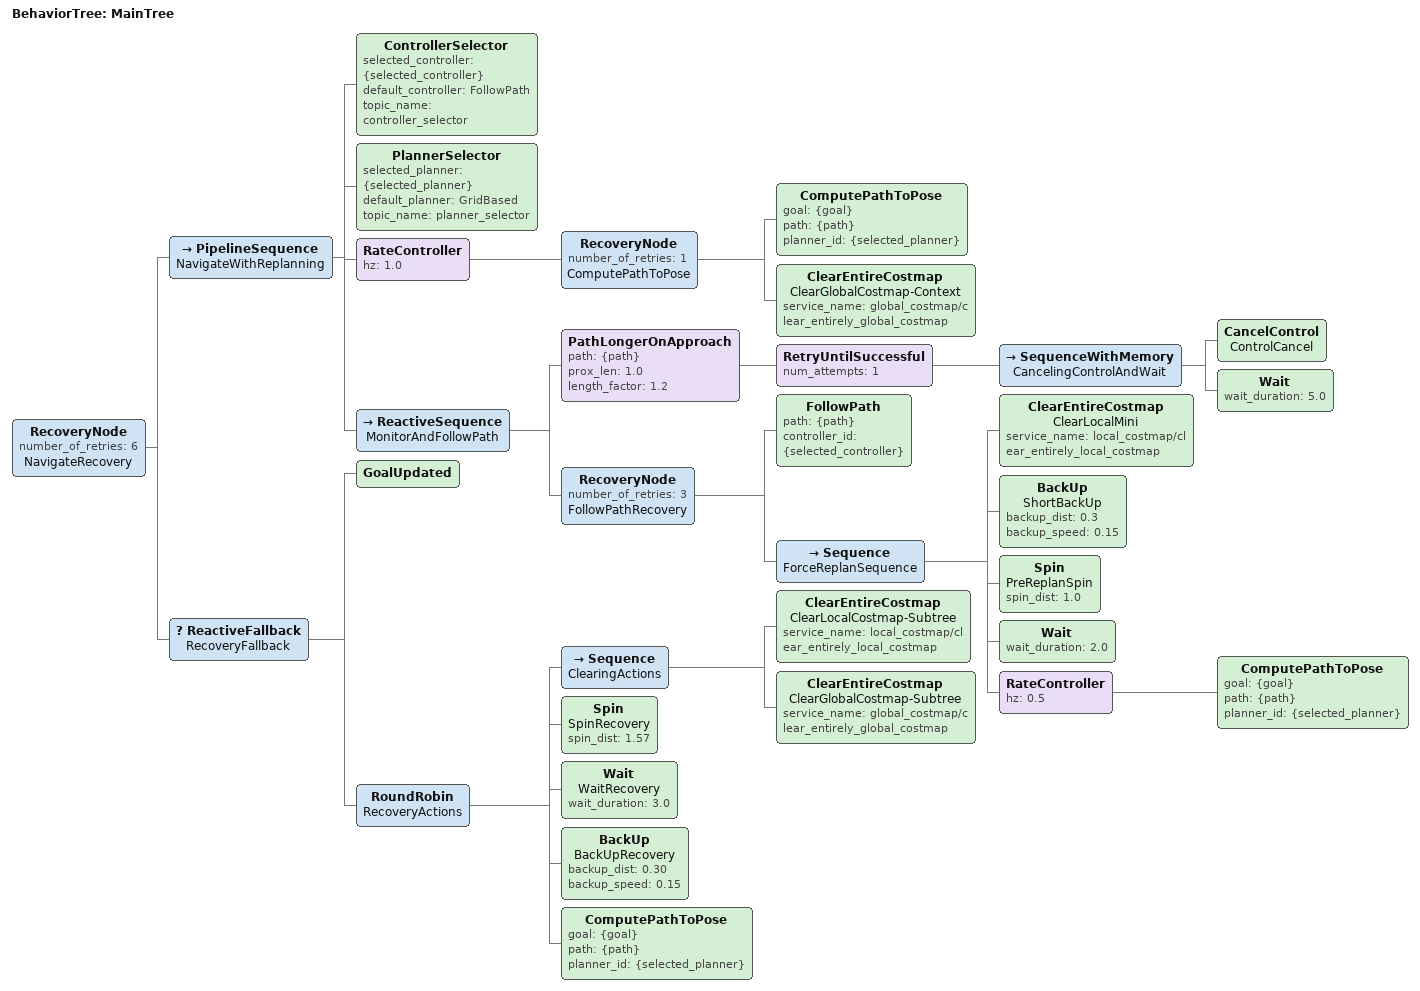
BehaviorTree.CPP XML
<root BTCPP_format="4" main_tree_to_execute="MainTree">
  <BehaviorTree ID="MainTree">

    <RecoveryNode number_of_retries="6" name="NavigateRecovery">

      <!-- MAIN TASK: Plan and Navigate -->
      <PipelineSequence name="NavigateWithReplanning">

        <ControllerSelector selected_controller="{selected_controller}"
                            default_controller="FollowPath"
                            topic_name="controller_selector"/>

        <PlannerSelector selected_planner="{selected_planner}"
                         default_planner="GridBased"
                         topic_name="planner_selector"/>

        <RateController hz="1.0">
          <RecoveryNode number_of_retries="1" name="ComputePathToPose">
            <ComputePathToPose goal="{goal}" path="{path}" planner_id="{selected_planner}"/>
            <ClearEntireCostmap name="ClearGlobalCostmap-Context"
                                service_name="global_costmap/clear_entirely_global_costmap"/>
          </RecoveryNode>
        </RateController>

        <!-- Near-goal patience logic -->
        <ReactiveSequence name="MonitorAndFollowPath">
          <PathLongerOnApproach path="{path}" prox_len="1.0" length_factor="1.2">
            <RetryUntilSuccessful num_attempts="1">
              <SequenceWithMemory name="CancelingControlAndWait">
                <CancelControl name="ControlCancel"/>
                <Wait wait_duration="5.0"/>
              </SequenceWithMemory>
            </RetryUntilSuccessful>
          </PathLongerOnApproach>

          <!-- FollowPath with local replanning -->
          <RecoveryNode number_of_retries="3" name="FollowPathRecovery">
            <FollowPath path="{path}" controller_id="{selected_controller}"/>
            <Sequence name="ForceReplanSequence">
              <ClearEntireCostmap name="ClearLocalMini"
                                  service_name="local_costmap/clear_entirely_local_costmap"/>
              <BackUp name="ShortBackUp" backup_dist="0.3" backup_speed="0.15"/>
              <Spin name="PreReplanSpin" spin_dist="1.0"/>
              <Wait wait_duration="2.0"/>
              <RateController hz="0.5">
                <ComputePathToPose goal="{goal}" path="{path}" planner_id="{selected_planner}"/>
              </RateController>
            </Sequence>
          </RecoveryNode>
        </ReactiveSequence>

      </PipelineSequence>

      <!-- DEEP RECOVERY fallback -->
      <ReactiveFallback name="RecoveryFallback">
        <GoalUpdated/>
        <RoundRobin name="RecoveryActions">
          <Sequence name="ClearingActions">
            <ClearEntireCostmap name="ClearLocalCostmap-Subtree"
                                service_name="local_costmap/clear_entirely_local_costmap"/>
            <ClearEntireCostmap name="ClearGlobalCostmap-Subtree"
                                service_name="global_costmap/clear_entirely_global_costmap"/>
          </Sequence>
          <Spin name="SpinRecovery" spin_dist="1.57"/>
          <Wait name="WaitRecovery" wait_duration="3.0"/>
          <BackUp name="BackUpRecovery" backup_dist="0.30" backup_speed="0.15"/>
          <ComputePathToPose goal="{goal}" path="{path}" planner_id="{selected_planner}"/>
        </RoundRobin>
      </ReactiveFallback>

    </RecoveryNode>

  </BehaviorTree>
</root>
